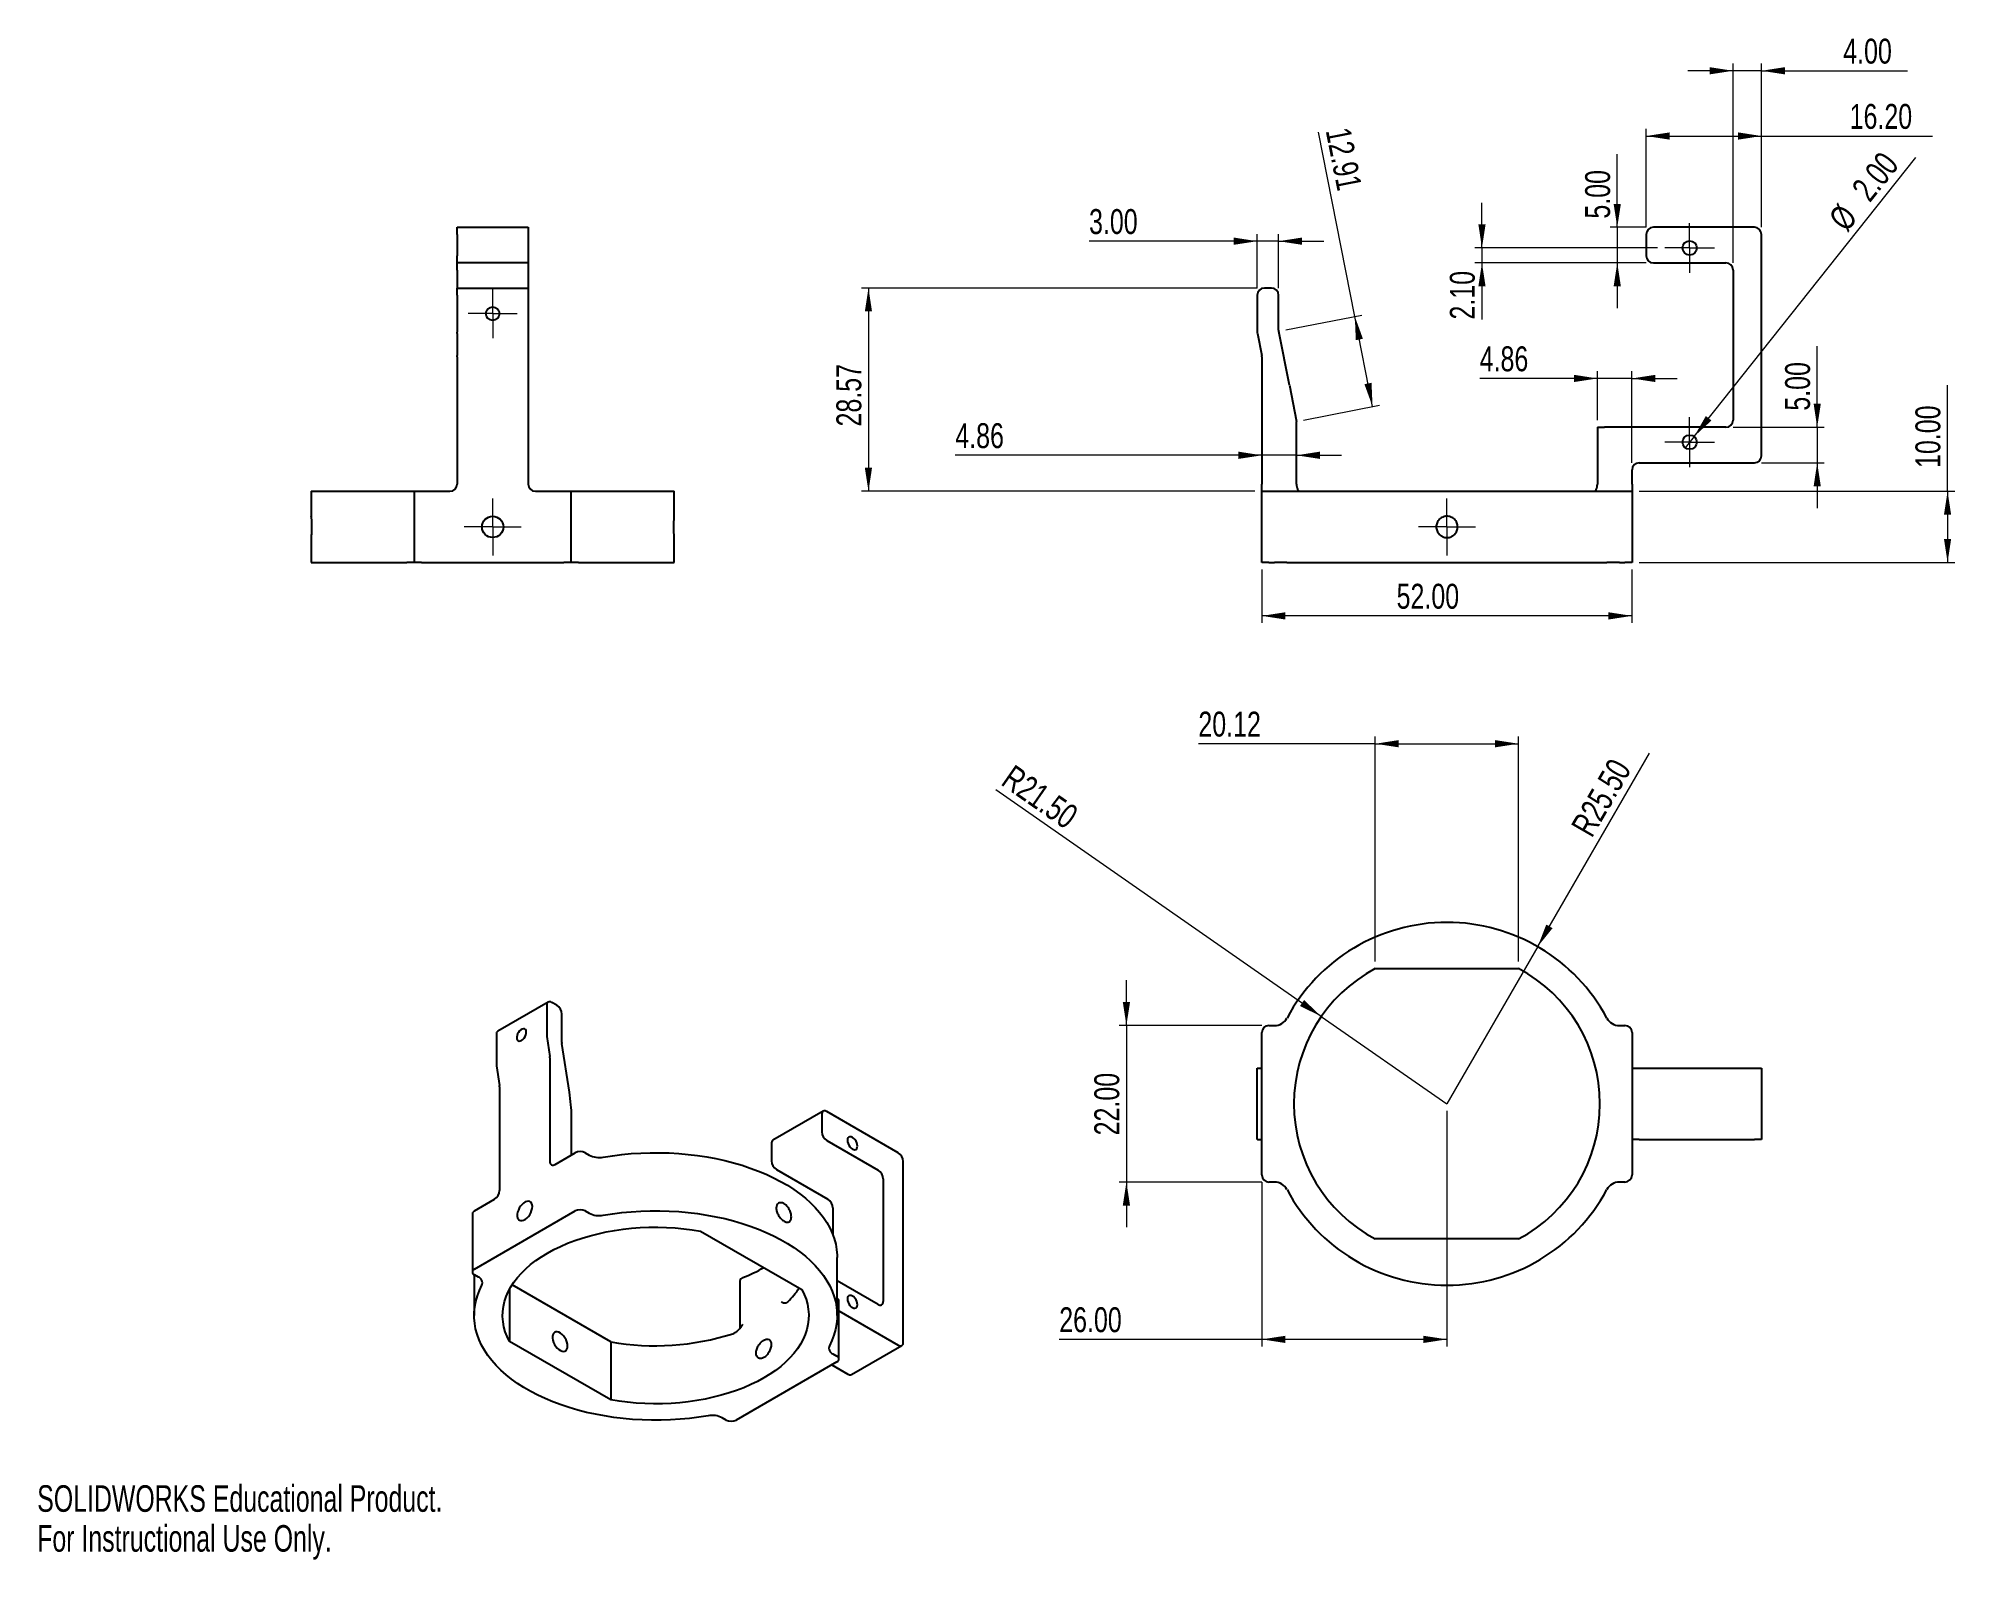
# Model space of a CAD drawing. Header units: millimetres. Extents: x 0 to 269, y 0 to 214.
import ezdxf

# ---------------------------------------------------------------- set-up
doc = ezdxf.new("R2010")
doc.units = ezdxf.units.MM
doc.styles.add('SLDTEXTSTYLE0', font='TXT', dxfattribs={"width": 0.75})
doc.styles.add('SLDTEXTSTYLE1', font='TXT', dxfattribs={"width": 0.7})
doc.dimstyles.new('SLDDIMSTYLE0', dxfattribs={"dimtxt": 3.5, "dimasz": 3.302, "dimexe": 0, "dimexo": 0.0625, "dimgap": 0.875, "dimtad": 1, "dimrnd": 1e-09, "dimzin": 4, "dimdsep": 46, "dimtxsty": 'SLDTEXTSTYLE0', "dimsah": 1, "dimcen": 0.09, "dimadec": 0, "dimazin": 1, "dimtfac": 1, "dimtofl": 0, "dimtmove": 0, "dimatfit": 3, "dimfxl": 1, "dimfrac": 2, "dimtolj": 1, "dimtzin": 12, "dimarcsym": 0})
doc.dimstyles.new('SLDDIMSTYLE1', dxfattribs={"dimtxt": 3.5, "dimasz": 3.302, "dimexe": 0, "dimexo": 0.0625, "dimgap": 0.875, "dimtad": 1, "dimrnd": 1e-09, "dimzin": 12, "dimdsep": 46, "dimtxsty": 'SLDTEXTSTYLE0', "dimsah": 1, "dimcen": 0.09, "dimadec": 0, "dimazin": 3, "dimtfac": 1, "dimtmove": 0, "dimatfit": 0, "dimfxl": 1, "dimfrac": 2, "dimtolj": 1, "dimtzin": 12, "dimarcsym": 0})
doc.dimstyles.new('SLDDIMSTYLE2', dxfattribs={"dimtxt": 3.5, "dimasz": 3.302, "dimexe": 0, "dimexo": 0.0625, "dimgap": 0.875, "dimtad": 1, "dimrnd": 1e-09, "dimzin": 4, "dimdsep": 46, "dimtxsty": 'SLDTEXTSTYLE0', "dimsah": 1, "dimcen": 0.09, "dimadec": 0, "dimazin": 1, "dimtfac": 1, "dimtmove": 0, "dimatfit": 0, "dimfxl": 1, "dimfrac": 2, "dimtolj": 1, "dimtzin": 12, "dimarcsym": 0})
doc.dimstyles.new('SLDDIMSTYLE3', dxfattribs={"dimtxt": 3.5, "dimasz": 3.302, "dimexe": 0, "dimexo": 0.0625, "dimgap": 0.875, "dimtad": 1, "dimrnd": 1e-09, "dimzin": 12, "dimdsep": 46, "dimtxsty": 'SLDTEXTSTYLE0', "dimsah": 1, "dimcen": 0.09, "dimadec": 0, "dimazin": 3, "dimtfac": 1, "dimtofl": 0, "dimtmove": 0, "dimatfit": 3, "dimfxl": 1, "dimfrac": 2, "dimtolj": 1, "dimtzin": 12, "dimarcsym": 0})
doc.dimstyles.new('SLDDIMSTYLE4', dxfattribs={"dimtxt": 3.5, "dimasz": 3.302, "dimexe": 0, "dimexo": 0.0625, "dimgap": 0.875, "dimtad": 1, "dimrnd": 1e-09, "dimzin": 4, "dimdsep": 46, "dimtxsty": 'SLDTEXTSTYLE0', "dimblk1": 'NONE', "dimsah": 1, "dimcen": 0, "dimadec": 0, "dimazin": 1, "dimtfac": 1, "dimtmove": 0, "dimatfit": 3, "dimldrblk": 'NONE', "dimfxl": 1, "dimfrac": 2, "dimtolj": 1, "dimtzin": 12, "dimarcsym": 0})
doc.dimstyles.new('SLDDIMSTYLE5', dxfattribs={"dimtxt": 3.5, "dimasz": 3.302, "dimexe": 0, "dimexo": 0.0625, "dimgap": 0.875, "dimtad": 1, "dimrnd": 1e-09, "dimzin": 4, "dimdsep": 46, "dimtxsty": 'SLDTEXTSTYLE0', "dimsah": 1, "dimcen": 0, "dimadec": 0, "dimazin": 1, "dimtfac": 1, "dimtofl": 0, "dimtmove": 0, "dimatfit": 3, "dimfxl": 1, "dimfrac": 2, "dimtolj": 1, "dimtzin": 12, "dimarcsym": 0})

# ---------------------------------------------------------------- blocks, each defined once
blk = doc.blocks.new('_D')
at = {"color": 7, "linetype": 'Continuous', "lineweight": 0}
for p, q in [((172.06, 139.11), (172.06, 131.6)), ((224.06, 139.11), (224.06, 131.6)), ((224.06, 132.6), (172.06, 132.6))]:
    blk.add_line(p, q, dxfattribs=at)
at = {"color": 7, "linetype": 'Continuous', "lineweight": 18}
for points in [[(172.06, 132.6), (175.36, 132.09), (175.36, 133.11)], [(224.06, 132.6), (220.76, 133.11), (220.76, 132.09)]]:
    blk.add_solid(points, dxfattribs=at)
at = {"color": 7, "linetype": 'Continuous', "lineweight": 18, "insert": (190.99, 137.11), "char_height": 3.5, "attachment_point": 1, "style": 'SLDTEXTSTYLE0'}
blk.add_mtext('52.00', dxfattribs=at)
blk = doc.blocks.new('_D_1')
at = {"color": 7, "linetype": 'Continuous', "lineweight": 0}
for p, q in [((268.4, 150.11), (268.4, 165.03)), ((225.06, 150.11), (269.4, 150.11)), ((268.4, 150.11), (268.4, 140.11)), ((225.06, 140.11), (269.4, 140.11))]:
    blk.add_line(p, q, dxfattribs=at)
at = {"color": 7, "linetype": 'Continuous', "lineweight": 18}
for points in [[(268.4, 150.11), (267.89, 146.81), (268.9, 146.81)], [(268.4, 140.11), (268.9, 143.41), (267.89, 143.41)]]:
    blk.add_solid(points, dxfattribs=at)
at = {"color": 7, "linetype": 'Continuous', "lineweight": 18, "insert": (263.88, 153.39), "char_height": 3.5, "attachment_point": 1, "rotation": 90, "style": 'SLDTEXTSTYLE0'}
blk.add_mtext('10.00', dxfattribs=at)
blk = doc.blocks.new('_D_2')
at = {"color": 7, "linetype": 'Continuous', "lineweight": 0}
for p, q in [((172.06, 155.17), (128.99, 155.17)), ((176.92, 155.17), (172.06, 155.17)), ((176.92, 155.17), (183.27, 155.17))]:
    blk.add_line(p, q, dxfattribs=at)
at = {"color": 7, "linetype": 'Continuous', "lineweight": 18}
for points in [[(172.06, 155.17), (168.76, 155.68), (168.76, 154.66)], [(176.92, 155.17), (180.22, 154.66), (180.22, 155.68)]]:
    blk.add_solid(points, dxfattribs=at)
at = {"color": 7, "linetype": 'Continuous', "lineweight": 18, "insert": (128.99, 159.68), "char_height": 3.5, "attachment_point": 1, "style": 'SLDTEXTSTYLE0'}
blk.add_mtext('4.86', dxfattribs=at)
blk = doc.blocks.new('_D_3')
at = {"color": 7, "linetype": 'Continuous', "lineweight": 0}
for p, q in [((171.41, 178.68), (171.41, 186.26)), ((174.41, 178.68), (174.41, 186.26)), ((171.41, 185.26), (147.78, 185.26)), ((174.41, 185.26), (171.41, 185.26)), ((174.41, 185.26), (180.76, 185.26))]:
    blk.add_line(p, q, dxfattribs=at)
at = {"color": 7, "linetype": 'Continuous', "lineweight": 18}
for points in [[(171.41, 185.26), (168.11, 185.77), (168.11, 184.75)], [(174.41, 185.26), (177.71, 184.75), (177.71, 185.77)]]:
    blk.add_solid(points, dxfattribs=at)
at = {"color": 7, "linetype": 'Continuous', "lineweight": 18, "insert": (147.78, 189.77), "char_height": 3.5, "attachment_point": 1, "style": 'SLDTEXTSTYLE0'}
blk.add_mtext('3.00', dxfattribs=at)
blk = doc.blocks.new('_D_4')
at = {"color": 7, "linetype": 'Continuous', "lineweight": 0}
for p, q in [((185.12, 174.69), (180.03, 200.6)), ((175.41, 172.78), (186.1, 174.88)), ((187.61, 162.02), (185.12, 174.69)), ((177.9, 160.11), (188.59, 162.21))]:
    blk.add_line(p, q, dxfattribs=at)
at = {"color": 7, "linetype": 'Continuous', "lineweight": 18}
for points in [[(185.12, 174.69), (185.26, 171.35), (186.26, 171.54)], [(187.61, 162.02), (187.47, 165.36), (186.47, 165.16)]]:
    blk.add_solid(points, dxfattribs=at)
at = {"color": 7, "linetype": 'Continuous', "lineweight": 18, "insert": (184.45, 201.47), "char_height": 3.5, "attachment_point": 1, "rotation": 281.1193, "style": 'SLDTEXTSTYLE0'}
blk.add_mtext('12.91', dxfattribs=at)
blk = doc.blocks.new('_D_5')
at = {"color": 7, "linetype": 'Continuous', "lineweight": 0}
for p, q in [((171.41, 178.68), (115.79, 178.68)), ((116.79, 178.68), (116.79, 150.11)), ((171.06, 150.11), (115.79, 150.11))]:
    blk.add_line(p, q, dxfattribs=at)
at = {"color": 7, "linetype": 'Continuous', "lineweight": 18}
for points in [[(116.79, 178.68), (116.28, 175.38), (117.29, 175.38)], [(116.79, 150.11), (117.29, 153.41), (116.28, 153.41)]]:
    blk.add_solid(points, dxfattribs=at)
at = {"color": 7, "linetype": 'Continuous', "lineweight": 18, "insert": (112.28, 159.22), "char_height": 3.5, "attachment_point": 1, "rotation": 90, "style": 'SLDTEXTSTYLE0'}
blk.add_mtext('28.57', dxfattribs=at)
blk = doc.blocks.new('_D_6')
at = {"color": 7, "linetype": 'Continuous', "lineweight": 0}
for p, q in [((219.2, 160.11), (219.2, 166.97)), ((224.06, 154.11), (224.06, 166.97)), ((219.2, 165.97), (202.66, 165.97)), ((224.06, 165.97), (219.2, 165.97)), ((224.06, 165.97), (230.41, 165.97))]:
    blk.add_line(p, q, dxfattribs=at)
at = {"color": 7, "linetype": 'Continuous', "lineweight": 18}
for points in [[(219.2, 165.97), (215.9, 166.48), (215.9, 165.46)], [(224.06, 165.97), (227.36, 165.46), (227.36, 166.48)]]:
    blk.add_solid(points, dxfattribs=at)
at = {"color": 7, "linetype": 'Continuous', "lineweight": 18, "insert": (202.66, 170.48), "char_height": 3.5, "attachment_point": 1, "style": 'SLDTEXTSTYLE0'}
blk.add_mtext('4.86', dxfattribs=at)
blk = doc.blocks.new('_D_7')
at = {"color": 7, "linetype": 'Continuous', "lineweight": 0}
for p, q in [((250.08, 159.11), (250.08, 170.49)), ((238.26, 159.11), (251.08, 159.11)), ((250.08, 159.11), (250.08, 154.11)), ((242.26, 154.11), (251.08, 154.11)), ((250.08, 154.11), (250.08, 147.76))]:
    blk.add_line(p, q, dxfattribs=at)
at = {"color": 7, "linetype": 'Continuous', "lineweight": 18}
for points in [[(250.08, 159.11), (250.59, 162.41), (249.58, 162.41)], [(250.08, 154.11), (249.58, 150.81), (250.59, 150.81)]]:
    blk.add_solid(points, dxfattribs=at)
at = {"color": 7, "linetype": 'Continuous', "lineweight": 18, "insert": (245.57, 161.44), "char_height": 3.5, "attachment_point": 1, "rotation": 90, "style": 'SLDTEXTSTYLE0'}
blk.add_mtext('5.00', dxfattribs=at)
blk = doc.blocks.new('_D_8')
at = {"color": 7, "linetype": 'Continuous', "lineweight": 0}
for p, q in [((238.26, 182.21), (238.26, 210.21)), ((242.26, 187.21), (242.26, 210.21)), ((238.26, 209.21), (231.91, 209.21)), ((242.26, 209.21), (238.26, 209.21)), ((242.26, 209.21), (262.79, 209.21))]:
    blk.add_line(p, q, dxfattribs=at)
at = {"color": 7, "linetype": 'Continuous', "lineweight": 18}
for points in [[(238.26, 209.21), (234.96, 209.72), (234.96, 208.7)], [(242.26, 209.21), (245.56, 208.7), (245.56, 209.72)]]:
    blk.add_solid(points, dxfattribs=at)
at = {"color": 7, "linetype": 'Continuous', "lineweight": 18, "insert": (253.74, 213.72), "char_height": 3.5, "attachment_point": 1, "style": 'SLDTEXTSTYLE0'}
blk.add_mtext('4.00', dxfattribs=at)
blk = doc.blocks.new('_D_9')
at = {"color": 7, "linetype": 'Continuous', "lineweight": 0}
for p, q in [((221.99, 187.21), (221.99, 197.48)), ((226.06, 187.21), (220.99, 187.21)), ((221.99, 187.21), (221.99, 182.21)), ((226.06, 182.21), (220.99, 182.21)), ((221.99, 182.21), (221.99, 175.86))]:
    blk.add_line(p, q, dxfattribs=at)
at = {"color": 7, "linetype": 'Continuous', "lineweight": 18}
for points in [[(221.99, 187.21), (222.5, 190.51), (221.48, 190.51)], [(221.99, 182.21), (221.48, 178.91), (222.5, 178.91)]]:
    blk.add_solid(points, dxfattribs=at)
at = {"color": 7, "linetype": 'Continuous', "lineweight": 18, "insert": (217.48, 188.43), "char_height": 3.5, "attachment_point": 1, "rotation": 90, "style": 'SLDTEXTSTYLE0'}
blk.add_mtext('5.00', dxfattribs=at)
blk = doc.blocks.new('_D_10')
at = {"color": 7, "linetype": 'Continuous', "lineweight": 0}
for p, q in [((226.06, 187.21), (226.06, 201.04)), ((226.06, 200.04), (242.26, 200.04)), ((242.26, 187.21), (242.26, 201.04)), ((242.26, 200.04), (266.28, 200.04))]:
    blk.add_line(p, q, dxfattribs=at)
at = {"color": 7, "linetype": 'Continuous', "lineweight": 18}
for points in [[(226.06, 200.04), (229.36, 199.53), (229.36, 200.55)], [(242.26, 200.04), (238.96, 200.55), (238.96, 199.53)]]:
    blk.add_solid(points, dxfattribs=at)
at = {"color": 7, "linetype": 'Continuous', "lineweight": 18, "insert": (254.64, 204.55), "char_height": 3.5, "attachment_point": 1, "style": 'SLDTEXTSTYLE0'}
blk.add_mtext('16.20', dxfattribs=at)
blk = doc.blocks.new('_D_11')
at = {"color": 7, "linetype": 'Continuous', "lineweight": 0}
for q in [(263.93, 197.02), (231.54, 156.23)]:
    blk.add_line((232.78, 157.79), q, dxfattribs=at)
at = {"color": 7, "linetype": 'Continuous', "lineweight": 18}
blk.add_solid([(232.78, 157.79), (235.23, 160.06), (234.44, 160.69)], dxfattribs=at)
at = {"color": 7, "linetype": 'Continuous', "lineweight": 18, "char_height": 3.5, "attachment_point": 1, "rotation": 51.5516, "style": 'SLDTEXTSTYLE0'}
for s, insert in [('2.00', (254.73, 192.76)), ('%%c', (251.49, 188.6))]:
    blk.add_mtext(s, dxfattribs=dict(at, insert=insert))
blk = doc.blocks.new('_None')
blk = doc.blocks.new('_D_12')
at = {"color": 7, "linetype": 'Continuous', "lineweight": 0}
for p, q in [((202.98, 184.31), (202.98, 190.66)), ((227.66, 184.31), (201.98, 184.31)), ((202.98, 184.31), (202.98, 182.21)), ((226.06, 182.21), (201.98, 182.21)), ((202.98, 182.21), (202.98, 174.25))]:
    blk.add_line(p, q, dxfattribs=at)
at = {"color": 7, "linetype": 'Continuous', "lineweight": 18}
for points in [[(202.98, 184.31), (203.49, 187.61), (202.48, 187.61)], [(202.98, 182.21), (202.48, 178.91), (203.49, 178.91)]]:
    blk.add_solid(points, dxfattribs=at)
at = {"color": 7, "linetype": 'Continuous', "lineweight": 18, "insert": (198.47, 174.25), "char_height": 3.5, "attachment_point": 1, "rotation": 90, "style": 'SLDTEXTSTYLE0'}
blk.add_mtext('2.10', dxfattribs=at)
blk = doc.blocks.new('SW_CENTERMARKSYMBOL_0')
at = {"color": 0, "linetype": 'Continuous', "lineweight": 18}
for p, q in [((0, 2.5), (0, 3.5)), ((-2.5, 0), (-3.5, 0)), ((0, 0), (-2.5, 0)), ((0, 0), (0, 2.5)), ((0, 0), (0, -2.5)), ((0, 0), (2.5, 0)), ((2.5, 0), (3.5, 0)), ((0, -2.5), (0, -3.5))]:
    blk.add_line(p, q, dxfattribs=at)
blk = doc.blocks.new('SW_CENTERMARKSYMBOL_1')
at = {"color": 0, "linetype": 'Continuous', "lineweight": 18}
for p, q in [((0, 2.5), (0, 3.5)), ((-2.5, 0), (-3.5, 0)), ((0, 0), (-2.5, 0)), ((0, 0), (0, 2.5)), ((0, 0), (0, -2.5)), ((0, 0), (2.5, 0)), ((2.5, 0), (3.5, 0)), ((0, -2.5), (0, -3.5))]:
    blk.add_line(p, q, dxfattribs=at)
blk = doc.blocks.new('SW_CENTERMARKSYMBOL_2')
at = {"color": 0, "linetype": 'Continuous', "lineweight": 18}
for p, q in [((0, 2.5), (0, 4)), ((-2.5, 0), (-4, 0)), ((0, 0), (-2.5, 0)), ((0, 0), (0, 2.5)), ((0, 0), (0, -2.5)), ((0, 0), (2.5, 0)), ((2.5, 0), (4, 0)), ((0, -2.5), (0, -4))]:
    blk.add_line(p, q, dxfattribs=at)
blk = doc.blocks.new('SW_CENTERMARKSYMBOL_3')
at = {"color": 0, "linetype": 'Continuous', "lineweight": 18}
for p, q in [((0, 2.5), (0, 4)), ((-2.5, 0), (-4, 0)), ((0, 0), (-2.5, 0)), ((0, 0), (0, 2.5)), ((0, 0), (0, -2.5)), ((0, 0), (2.5, 0)), ((2.5, 0), (4, 0)), ((0, -2.5), (0, -4))]:
    blk.add_line(p, q, dxfattribs=at)
blk = doc.blocks.new('SW_CENTERMARKSYMBOL_4')
at = {"color": 0, "linetype": 'Continuous', "lineweight": 18}
for p, q in [((0, 2.5), (0, 3.45)), ((-2.5, 0), (-3.45, 0)), ((0, 0), (-2.5, 0)), ((0, 0), (0, 2.5)), ((0, 0), (0, -2.5)), ((0, 0), (2.5, 0)), ((2.5, 0), (3.45, 0)), ((0, -2.5), (0, -3.45))]:
    blk.add_line(p, q, dxfattribs=at)
blk = doc.blocks.new('_D_13')
at = {"color": 7, "linetype": 'Continuous', "lineweight": 0}
for q in [(226.52, 113.31), (198.06, 64.03)]:
    blk.add_line((210.81, 86.11), q, dxfattribs=at)
at = {"color": 7, "linetype": 'Continuous', "lineweight": 18}
blk.add_solid([(210.81, 86.11), (212.9, 88.71), (212.02, 89.22)], dxfattribs=at)
at = {"color": 7, "linetype": 'Continuous', "lineweight": 18, "insert": (215.38, 103.03), "char_height": 3.5, "attachment_point": 1, "rotation": 60, "style": 'SLDTEXTSTYLE0'}
blk.add_mtext('R25.50', dxfattribs=at)
blk = doc.blocks.new('_D_14')
at = {"color": 7, "linetype": 'Continuous', "lineweight": 0}
for q in [(134.67, 108.13), (198.06, 64.03)]:
    blk.add_line((180.41, 76.3), q, dxfattribs=at)
at = {"color": 7, "linetype": 'Continuous', "lineweight": 18}
blk.add_solid([(180.41, 76.3), (177.99, 78.61), (177.41, 77.77)], dxfattribs=at)
at = {"color": 7, "linetype": 'Continuous', "lineweight": 18, "insert": (137.24, 111.83), "char_height": 3.5, "attachment_point": 1, "rotation": 325.1746, "style": 'SLDTEXTSTYLE0'}
blk.add_mtext('R21.50', dxfattribs=at)
blk = doc.blocks.new('_D_15')
at = {"color": 7, "linetype": 'Continuous', "lineweight": 0}
for p, q in [((188, 114.63), (163.14, 114.63)), ((188, 84.03), (188, 115.63)), ((188, 114.63), (208.12, 114.63)), ((208.12, 84.03), (208.12, 115.63))]:
    blk.add_line(p, q, dxfattribs=at)
at = {"color": 7, "linetype": 'Continuous', "lineweight": 18}
for points in [[(188, 114.63), (191.3, 114.12), (191.3, 115.14)], [(208.12, 114.63), (204.82, 115.14), (204.82, 114.12)]]:
    blk.add_solid(points, dxfattribs=at)
at = {"color": 7, "linetype": 'Continuous', "lineweight": 18, "insert": (163.14, 119.14), "char_height": 3.5, "attachment_point": 1, "style": 'SLDTEXTSTYLE0'}
blk.add_mtext('20.12', dxfattribs=at)
blk = doc.blocks.new('_D_16')
at = {"color": 7, "linetype": 'Continuous', "lineweight": 0}
for p, q in [((153.03, 75.03), (153.03, 81.38)), ((172.06, 75.03), (152.03, 75.03)), ((153.03, 75.03), (153.03, 53.03)), ((172.06, 53.03), (152.03, 53.03)), ((153.03, 53.03), (153.03, 46.68))]:
    blk.add_line(p, q, dxfattribs=at)
at = {"color": 7, "linetype": 'Continuous', "lineweight": 18}
for points in [[(153.03, 75.03), (153.54, 78.33), (152.52, 78.33)], [(153.03, 53.03), (152.52, 49.72), (153.54, 49.72)]]:
    blk.add_solid(points, dxfattribs=at)
at = {"color": 7, "linetype": 'Continuous', "lineweight": 18, "insert": (148.52, 59.59), "char_height": 3.5, "attachment_point": 1, "rotation": 90, "style": 'SLDTEXTSTYLE0'}
blk.add_mtext('22.00', dxfattribs=at)
blk = doc.blocks.new('_D_17')
at = {"color": 7, "linetype": 'Continuous', "lineweight": 0}
for p, q in [((198.06, 63.03), (198.06, 29.92)), ((172.06, 53.03), (172.06, 29.92)), ((172.06, 30.92), (143.59, 30.92)), ((198.06, 30.92), (172.06, 30.92))]:
    blk.add_line(p, q, dxfattribs=at)
at = {"color": 7, "linetype": 'Continuous', "lineweight": 18}
for points in [[(172.06, 30.92), (175.36, 30.41), (175.36, 31.42)], [(198.06, 30.92), (194.76, 31.42), (194.76, 30.41)]]:
    blk.add_solid(points, dxfattribs=at)
at = {"color": 7, "linetype": 'Continuous', "lineweight": 18, "insert": (143.59, 35.43), "char_height": 3.5, "attachment_point": 1, "style": 'SLDTEXTSTYLE0'}
blk.add_mtext('26.00', dxfattribs=at)

msp = doc.modelspace()

# ---------------------------------------------------------------- linework, layer by layer
at = {"color": 7, "linetype": 'Continuous', "lineweight": 25}
for p, q in [((58.993, 187.209), (68.993, 187.209)), ((58.993, 186.209), (58.993, 187.209)), ((58.993, 186.209), (58.993, 183.209)), ((68.993, 187.209), (68.993, 186.209)), ((68.993, 186.209), (68.993, 183.209)), ((226.062, 186.209), (226.062, 183.209)), ((241.262, 187.209), (227.062, 187.209)), ((242.262, 155.109), (242.262, 186.209)), ((58.993, 182.209), (58.993, 183.209)), ((68.993, 183.209), (68.993, 182.209)), ((68.993, 182.209), (58.993, 182.209)), ((58.993, 181.209), (58.993, 182.209)), ((58.993, 181.209), (58.993, 178.68)), ((68.993, 182.209), (68.993, 181.209)), ((68.993, 181.209), (68.993, 178.68)), ((227.062, 182.209), (237.262, 182.209)), ((238.262, 181.209), (238.262, 160.109)), ((58.993, 177.68), (58.993, 178.68)), ((58.993, 178.68), (68.993, 178.68)), ((68.993, 178.68), (68.993, 177.68)), ((173.412, 178.68), (172.412, 178.68)), ((58.993, 177.68), (58.993, 172.486)), ((68.993, 177.68), (68.993, 172.486)), ((171.412, 177.68), (171.412, 172.486)), ((174.412, 172.778), (174.412, 177.68)), ((58.993, 172.293), (58.993, 172.486)), ((68.993, 172.486), (68.993, 172.293)), ((175.92, 165.005), (174.431, 172.585)), ((58.993, 172.293), (58.993, 169.177)), ((68.993, 172.293), (68.993, 169.177)), ((171.431, 172.293), (172.043, 169.177)), ((58.993, 168.984), (58.993, 169.177)), ((58.993, 168.984), (58.993, 151.109)), ((68.993, 169.177), (68.993, 168.984)), ((68.993, 168.984), (68.993, 151.109)), ((172.062, 168.984), (172.062, 151.109)), ((175.92, 165.005), (176.92, 159.918)), ((176.92, 151.109), (176.92, 159.918)), ((219.203, 159.109), (219.203, 151.109)), ((219.203, 159.109), (220.203, 159.109)), ((237.262, 159.109), (220.203, 159.109)), ((225.062, 154.109), (241.262, 154.109)), ((172.062, 150.109), (172.062, 151.109)), ((224.062, 151.109), (224.062, 153.109)), ((224.062, 151.109), (224.062, 150.109)), ((38.493, 150.109), (38.493, 146.59)), ((38.493, 150.109), (51.938, 150.109)), ((51.938, 150.109), (52.993, 150.109)), ((52.993, 140.109), (52.993, 150.109)), ((52.993, 150.109), (53.993, 150.109)), ((53.993, 150.109), (57.993, 150.109)), ((69.993, 150.109), (73.993, 150.109)), ((73.993, 150.109), (74.993, 150.109)), ((74.993, 150.109), (74.993, 140.109)), ((74.993, 150.109), (76.047, 150.109)), ((76.047, 150.109), (89.493, 150.109)), ((89.493, 146.607), (89.493, 150.109)), ((172.062, 140.109), (172.062, 150.109)), ((172.062, 150.109), (173.062, 150.109)), ((173.062, 150.109), (173.828, 150.109)), ((173.828, 150.109), (175.591, 150.109)), ((175.591, 150.109), (220.533, 150.109)), ((220.533, 150.109), (222.295, 150.109)), ((222.295, 150.109), (223.062, 150.109)), ((223.062, 150.109), (224.062, 150.109)), ((224.062, 150.109), (224.062, 140.109)), ((38.493, 143.611), (38.493, 140.109)), ((89.493, 140.109), (89.493, 143.628)), ((38.493, 140.109), (51.938, 140.109)), ((52.993, 140.109), (51.938, 140.109)), ((53.993, 140.109), (52.993, 140.109)), ((53.993, 140.109), (73.993, 140.109)), ((74.993, 140.109), (73.993, 140.109)), ((76.047, 140.109), (74.993, 140.109)), ((76.047, 140.109), (89.493, 140.109)), ((173.062, 140.109), (172.062, 140.109)), ((173.062, 140.109), (173.828, 140.109)), ((175.591, 140.109), (173.828, 140.109)), ((175.591, 140.109), (220.533, 140.109)), ((222.295, 140.109), (220.533, 140.109)), ((222.295, 140.109), (223.062, 140.109)), ((224.062, 140.109), (223.062, 140.109)), ((187.999, 83.025), (208.124, 83.025)), ((71.791, 78.328), (64.719, 74.246)), ((72.998, 77.87), (72.29, 78.278)), ((71.583, 77.87), (71.583, 73.628)), ((73.705, 72.642), (73.705, 76.645)), ((64.512, 73.788), (64.512, 69.546)), ((71.597, 73.463), (72.03, 70.669)), ((172.062, 54.025), (172.062, 74.025)), ((173.062, 75.025), (173.828, 75.025)), ((222.295, 75.025), (223.062, 75.025)), ((224.062, 74.025), (224.062, 54.025)), ((72.043, 70.504), (72.043, 55.908)), ((74.771, 65.68), (73.718, 72.477)), ((64.526, 69.381), (64.959, 66.587)), ((171.412, 59.025), (171.412, 69.025)), ((171.412, 69.025), (171.431, 69.025)), ((171.431, 69.025), (172.043, 69.025)), ((172.043, 69.025), (172.062, 69.025)), ((224.062, 69.025), (225.062, 69.025)), ((225.062, 69.025), (241.262, 69.025)), ((241.262, 69.025), (242.262, 69.025)), ((242.262, 69.025), (242.262, 59.025)), ((64.972, 66.422), (64.972, 51.826)), ((75.064, 56.836), (75.064, 62.334)), ((110.434, 62.984), (103.363, 58.902)), ((110.227, 62.526), (110.227, 60.076)), ((120.975, 57.138), (110.934, 62.934)), ((72.75, 55.5), (75.579, 57.133)), ((76.993, 57.133), (77.535, 56.82)), ((103.156, 58.444), (103.156, 55.994)), ((110.934, 58.852), (118.146, 54.688)), ((171.431, 59.025), (171.412, 59.025)), ((171.431, 59.025), (172.043, 59.025)), ((172.062, 59.025), (172.043, 59.025)), ((225.062, 59.025), (224.062, 59.025)), ((225.062, 59.025), (241.262, 59.025)), ((242.262, 59.025), (241.262, 59.025)), ((103.863, 54.769), (111.075, 50.606)), ((121.682, 30.519), (121.682, 55.913)), ((118.853, 53.463), (118.853, 36.234)), ((173.828, 53.025), (173.062, 53.025)), ((223.062, 53.025), (222.295, 53.025)), ((61.144, 48.561), (61.144, 40.395)), ((61.436, 48.969), (64.265, 50.602)), ((61.436, 40.803), (75.579, 48.967)), ((76.993, 48.967), (77.535, 48.654)), ((111.782, 49.381), (111.782, 45.638)), ((93.212, 46.135), (107.442, 37.92)), ((208.124, 45.025), (187.999, 45.025)), ((112.392, 34.272), (112.392, 42.437)), ((61.392, 40.014), (61.392, 34.272)), ((61.979, 39.674), (61.436, 39.987)), ((66.342, 37.92), (66.342, 30.624)), ((80.572, 30.574), (66.722, 38.57)), ((98.72, 39.115), (98.72, 32.583)), ((118.146, 35.826), (112.392, 39.148)), ((112.641, 28.149), (112.641, 36.314)), ((112.641, 34.921), (120.975, 30.11)), ((80.572, 22.409), (66.342, 30.624)), ((80.572, 30.574), (80.572, 22.409)), ((114.404, 25.979), (121.475, 30.061)), ((112.348, 27.741), (98.206, 19.577)), ((111.643, 27.333), (113.904, 26.028)), ((111.806, 28.87), (112.348, 28.557)), ((96.792, 19.577), (96.25, 19.89))]:
    msp.add_line(p, q, dxfattribs=at)
at = {"color": 7, "linetype": 'Continuous', "lineweight": 25, "flags": 128}
for points in [[(68.048, 72.932), (68.229, 73.066), (68.397, 73.247), (68.539, 73.462), (68.644, 73.696), (68.706, 73.93), (68.718, 74.148), (68.681, 74.333), (68.597, 74.472), (68.472, 74.555), (68.315, 74.574), (68.139, 74.529), (67.956, 74.424), (67.78, 74.265), (67.624, 74.065), (67.499, 73.839), (67.415, 73.602), (67.378, 73.374), (67.39, 73.171), (67.451, 73.007), (67.557, 72.895), (67.699, 72.844), (67.867, 72.857), (68.048, 72.932)], [(115.247, 58.076), (115.223, 58.301), (115.152, 58.539), (115.04, 58.773), (114.894, 58.987), (114.723, 59.167), (114.54, 59.301), (114.357, 59.379), (114.187, 59.396), (114.04, 59.35), (113.928, 59.246), (113.857, 59.09), (113.833, 58.893), (113.857, 58.667), (113.928, 58.43), (114.04, 58.196), (114.187, 57.981), (114.357, 57.801), (114.54, 57.668), (114.723, 57.59), (114.894, 57.573), (115.04, 57.618), (115.152, 57.723), (115.223, 57.879), (115.247, 58.076)], [(79.527, 56.531), (80.821, 56.735), (82.131, 56.899), (83.455, 57.024), (84.789, 57.108), (86.128, 57.152), (87.469, 57.155), (88.809, 57.117), (90.143, 57.038), (91.468, 56.919), (92.781, 56.76), (94.078, 56.562), (95.354, 56.324), (96.607, 56.048), (97.834, 55.734), (99.03, 55.384), (100.192, 54.998), (101.318, 54.576), (102.403, 54.122), (103.446, 53.635), (104.443, 53.117), (105.391, 52.569), (106.289, 51.994), (107.132, 51.392), (107.92, 50.765), (108.649, 50.115), (109.319, 49.444), (109.926, 48.754), (110.469, 48.046), (110.947, 47.322), (111.359, 46.585), (111.703, 45.837), (111.978, 45.079), (112.184, 44.314), (112.32, 43.544), (112.386, 42.77), (112.392, 42.437)], [(69.568, 49.58), (69.543, 49.829), (69.47, 50.038), (69.352, 50.197), (69.194, 50.298), (69.004, 50.337), (68.791, 50.312), (68.565, 50.224), (68.336, 50.078), (68.115, 49.879), (67.912, 49.638), (67.737, 49.366), (67.599, 49.075), (67.502, 48.779), (67.453, 48.492), (67.453, 48.227), (67.502, 47.997), (67.599, 47.812), (67.737, 47.681), (67.912, 47.611), (68.115, 47.604), (68.336, 47.66), (68.565, 47.778), (68.791, 47.952), (69.004, 48.173), (69.194, 48.431), (69.352, 48.714), (69.47, 49.009), (69.543, 49.303), (69.568, 49.58)], [(79.527, 48.365), (80.821, 48.57), (82.131, 48.734), (83.455, 48.859), (84.789, 48.943), (86.128, 48.986), (87.469, 48.989), (88.809, 48.951), (90.143, 48.873), (91.468, 48.754), (92.781, 48.595), (94.078, 48.396), (95.354, 48.159), (96.607, 47.883), (97.834, 47.569), (99.03, 47.218), (100.192, 46.832), (101.318, 46.411), (102.403, 45.956), (103.446, 45.469), (104.443, 44.951), (105.391, 44.404), (106.289, 43.828), (107.132, 43.226), (107.92, 42.6), (108.649, 41.95), (109.319, 41.279), (109.926, 40.588), (110.469, 39.88), (110.947, 39.157), (111.359, 38.42), (111.703, 37.672), (111.978, 36.914), (112.184, 36.149), (112.32, 35.378), (112.386, 34.605), (112.381, 33.831), (112.305, 33.058), (112.16, 32.288), (111.944, 31.524), (111.659, 30.767), (111.305, 30.02)], [(66.342, 30.624), (66.015, 31.306), (65.756, 31.998), (65.566, 32.697), (65.445, 33.401), (65.394, 34.109), (65.413, 34.817), (65.502, 35.523), (65.66, 36.224), (65.887, 36.92), (66.183, 37.607), (66.546, 38.283), (66.975, 38.946), (67.469, 39.594), (68.026, 40.225), (68.645, 40.836), (69.323, 41.426), (70.058, 41.992), (70.847, 42.534), (71.689, 43.048), (72.581, 43.534), (73.519, 43.99), (74.5, 44.415), (75.522, 44.806), (76.581, 45.163), (77.673, 45.485), (78.795, 45.77), (79.944, 46.018), (81.115, 46.227), (82.305, 46.398), (83.51, 46.529), (84.726, 46.621), (85.949, 46.672), (87.175, 46.683), (88.4, 46.653), (89.62, 46.583), (90.832, 46.474), (92.03, 46.324), (93.212, 46.135)], [(94.258, 20.179), (92.964, 19.975), (91.653, 19.81), (90.329, 19.686), (88.996, 19.601), (87.657, 19.558), (86.316, 19.555), (84.976, 19.593), (83.641, 19.671), (82.316, 19.79), (81.003, 19.949), (79.707, 20.148), (78.43, 20.385), (77.177, 20.661), (75.951, 20.975), (74.755, 21.326), (73.593, 21.712), (72.467, 22.133), (71.381, 22.588), (70.338, 23.075), (69.341, 23.593), (68.393, 24.14), (67.496, 24.716), (66.652, 25.318), (65.865, 25.944), (65.135, 26.594), (64.466, 27.265), (63.859, 27.956), (63.315, 28.664), (62.837, 29.387), (62.426, 30.124), (62.082, 30.872), (61.806, 31.63), (61.6, 32.395), (61.464, 33.166), (61.399, 33.939), (61.404, 34.713), (61.479, 35.486), (61.625, 36.256), (61.841, 37.02), (62.126, 37.777), (62.479, 38.524)], [(107.442, 37.92), (107.769, 37.238), (108.028, 36.546), (108.218, 35.847), (108.339, 35.143), (108.39, 34.435), (108.372, 33.728), (108.283, 33.022), (108.125, 32.32), (107.897, 31.624), (107.602, 30.937), (107.239, 30.261), (106.809, 29.598), (106.315, 28.95), (105.758, 28.319), (105.14, 27.708), (104.462, 27.118), (103.727, 26.552), (102.937, 26.01), (102.095, 25.496), (101.204, 25.01), (100.266, 24.554), (99.284, 24.129), (98.262, 23.738), (97.204, 23.381), (96.111, 23.059), (94.989, 22.774), (93.84, 22.526), (92.669, 22.317), (91.479, 22.146), (90.274, 22.015), (89.058, 21.924), (87.835, 21.872), (86.609, 21.861), (85.384, 21.891), (84.164, 21.961), (82.953, 22.07), (81.754, 22.22), (80.572, 22.409)], [(113.833, 36.601), (113.857, 36.376), (113.928, 36.138), (114.04, 35.904), (114.187, 35.69), (114.357, 35.51), (114.54, 35.376), (114.723, 35.298), (114.894, 35.282), (115.04, 35.327), (115.152, 35.431), (115.223, 35.587), (115.247, 35.785), (115.223, 36.01), (115.152, 36.248), (115.04, 36.482), (114.894, 36.696), (114.723, 36.876), (114.54, 37.009), (114.357, 37.087), (114.187, 37.104), (114.04, 37.059), (113.928, 36.955), (113.857, 36.798), (113.833, 36.601)], [(74.518, 29.987), (74.493, 30.264), (74.42, 30.557), (74.302, 30.853), (74.144, 31.136), (73.954, 31.394), (73.741, 31.615), (73.515, 31.789), (73.286, 31.907), (73.065, 31.963), (72.862, 31.956), (72.687, 31.886), (72.548, 31.755), (72.452, 31.57), (72.403, 31.34), (72.403, 31.075), (72.452, 30.788), (72.548, 30.492), (72.687, 30.201), (72.862, 29.929), (73.065, 29.688), (73.286, 29.489), (73.515, 29.343), (73.741, 29.255), (73.954, 29.23), (74.144, 29.269), (74.302, 29.37), (74.42, 29.529), (74.493, 29.738), (74.518, 29.987)]]:
    msp.add_lwpolyline(points, dxfattribs=at)
at = {"color": 7, "linetype": 'Continuous', "lineweight": 25}
for centre, radius in [((232.162, 184.309), 1), ((63.993, 175.083), 0.95), ((232.162, 157.009), 1), ((63.993, 145.109), 1.5)]:
    msp.add_circle(centre, radius, dxfattribs=at)
for centre, radius, start, end in [((227.062, 186.209), 1, 90, 180), ((241.262, 186.209), 1, 0, 90), ((227.062, 183.209), 1, 180, 270), ((237.262, 181.209), 1, 0, 90), ((172.412, 177.68), 1, 90, 180), ((173.412, 177.68), 1, 0, 90), ((172.412, 172.486), 1, 180, 191.11935), ((175.412, 172.778), 1, 180, 191.11935), ((171.062, 168.984), 1, 0, 11.11935), ((237.262, 160.109), 1, 270, 0), ((225.062, 153.109), 1, 90, 180), ((241.262, 155.109), 1, 270, 0), ((57.993, 151.109), 1, 270, 0), ((69.993, 151.109), 1, 180, 270), ((177.92, 151.109), 1, 180, 189.84369), ((218.203, 151.109), 1, 350.21528, 0), ((198.062, 64.025), 25.5, 28.21148, 151.78852), ((198.062, 64.025), 21.5, 117.90547, 242.09453), ((198.062, 64.025), 21.5, 297.90547, 62.09453), ((72.014, 77.94), 0.437, 50.79671, 189.21404), ((72.169, 76.575), 1.537, 2.60548, 57.39452), ((173.828, 77.025), 2, 270, 331.78852), ((222.295, 77.025), 2, 208.21148, 270), ((64.988, 73.848), 0.48, 124.05635, 187.25583), ((72.664, 73.632), 1.081, 180.20085, 188.9906), ((173.062, 74.025), 1, 90, 180), ((223.062, 74.025), 1, 0, 90), ((70.962, 70.5), 1.081, 0.20085, 8.9906), ((74.786, 72.646), 1.081, 180.20085, 188.9906), ((65.593, 69.55), 1.081, 180.20085, 188.9906), ((63.891, 66.418), 1.081, 0.20085, 8.9906), ((110.658, 62.596), 0.437, 50.79671, 189.21404), ((111.762, 60.146), 1.537, 182.60548, 237.39452), ((76.286, 55.768), 1.537, 62.60967, 117.39033), ((78.949, 59.561), 3.084, 242.70276, 280.78905), ((103.631, 58.504), 0.48, 124.05635, 187.25583), ((120.147, 55.843), 1.537, 2.60548, 57.39452), ((72.474, 55.838), 0.437, 170.78596, 309.20329), ((104.691, 56.064), 1.537, 182.60548, 237.39452), ((117.318, 53.393), 1.537, 2.60548, 57.39452), ((173.062, 54.025), 1, 180, 270), ((223.062, 54.025), 1, 270, 0), ((63.437, 51.896), 1.537, 302.60548, 357.39452), ((173.828, 51.025), 2, 28.21148, 90), ((198.062, 64.025), 25.5, 208.21148, 331.78852), ((222.295, 51.025), 2, 90, 151.78852), ((61.644, 48.511), 0.503, 114.37466, 174.3052), ((76.286, 47.603), 1.537, 62.60967, 117.39033), ((78.949, 51.395), 3.084, 242.70276, 280.78905), ((110.247, 49.311), 1.537, 2.60548, 57.39452), ((61.591, 40.395), 0.437, 110.78342, 249.21658), ((90.652, 60.97), 23.007, 291.67528, 299.81812), ((61.675, 38.858), 0.87, 337.43417, 69.61211), ((99.29, 39.031), 0.576, 104.06383, 171.55979), ((97.478, 44.341), 11.415, 314.40214, 327.09586), ((112.158, 36.27), 0.485, 5.18814, 61.08757), ((118.422, 36.164), 0.437, 230.79671, 9.21404), ((86.86, 65.522), 35.509, 259.8016, 287.81313), ((112.109, 29.686), 0.87, 157.43417, 249.61211), ((121.251, 30.449), 0.437, 230.79671, 9.21404), ((112.193, 28.149), 0.437, 290.78342, 69.21658), ((114.197, 26.437), 0.503, 234.38242, 294.30712), ((94.835, 17.149), 3.084, 62.70276, 100.78905), ((97.499, 20.941), 1.537, 242.60967, 297.39033)]:
    msp.add_arc(centre, radius, start, end, dxfattribs=at)
msp.add_ellipse((74.064, 65.272), major_axis=(-0.659, 4.58), ratio=0.1641903, start_param=3.9925878, end_param=4.777986, dxfattribs=at)
for points, knots in [([(176.939, 150.939), (176.964, 150.8), (177.005, 150.579), (177.079, 150.343), (177.158, 150.161), (177.228, 150.129), (177.271, 150.109)], [0, 0, 0, 0, 0.330326, 0.5217189, 0.7126637, 1, 1, 1, 1]), ([(218.853, 150.109), (218.895, 150.129), (218.965, 150.161), (219.045, 150.343), (219.119, 150.58), (219.159, 150.8), (219.185, 150.94)], [0, 0, 0, 0, 0.2871267, 0.4779323, 0.6691856, 1, 1, 1, 1]), ([(38.494, 146.59), (38.493, 146.595), (38.492, 146.616), (38.5, 146.477), (38.515, 146.188), (38.53, 145.766), (38.538, 145.273), (38.536, 144.761), (38.525, 144.288), (38.509, 143.91), (38.495, 143.657), (38.494, 143.626), (38.493, 143.611)], [0, 0, 0, 0, 0.03680608, 0.14398687, 0.25123581, 0.35864658, 0.46606078, 0.57331391, 0.68049307, 0.78780058, 0.89523857, 1, 1, 1, 1]), ([(89.492, 143.628), (89.492, 143.623), (89.493, 143.603), (89.485, 143.741), (89.47, 144.03), (89.456, 144.452), (89.447, 144.946), (89.449, 145.458), (89.461, 145.931), (89.476, 146.308), (89.49, 146.562), (89.492, 146.592), (89.493, 146.607)], [0, 0, 0, 0, 0.0368061, 0.1439869, 0.2512358, 0.3586466, 0.4660608, 0.5733139, 0.6804931, 0.7878006, 0.8952386, 1, 1, 1, 1]), ([(199.562, 145.109), (199.562, 145.01), (199.552, 144.913), (199.514, 144.721), (199.485, 144.626), (199.41, 144.444), (199.364, 144.358), (199.255, 144.195), (199.191, 144.118), (198.984, 143.91), (198.817, 143.798), (198.456, 143.649), (198.258, 143.609), (197.965, 143.609), (197.865, 143.619), (197.673, 143.657), (197.579, 143.685), (197.398, 143.761), (197.31, 143.808), (197.147, 143.916), (197.072, 143.978), (196.861, 144.188), (196.751, 144.353), (196.638, 144.626), (196.61, 144.719), (196.572, 144.911), (196.562, 145.011), (196.562, 145.304), (196.601, 145.502), (196.75, 145.863), (196.862, 146.03), (197.069, 146.238), (197.146, 146.301), (197.309, 146.411), (197.395, 146.457), (197.577, 146.532), (197.672, 146.561), (197.864, 146.599), (197.961, 146.609), (198.258, 146.609), (198.453, 146.571), (198.726, 146.458), (198.812, 146.412), (198.975, 146.303), (199.052, 146.24), (199.26, 146.032), (199.372, 145.865), (199.522, 145.504), (199.562, 145.307), (199.562, 145.109)], [0, 0, 0, 0, 0.03125, 0.03125, 0.0625, 0.0625, 0.09375, 0.09375, 0.125, 0.125, 0.1875, 0.1875, 0.25, 0.25, 0.28125, 0.28125, 0.3125, 0.3125, 0.34375, 0.34375, 0.375, 0.375, 0.4375, 0.4375, 0.46875, 0.46875, 0.5, 0.5, 0.5625, 0.5625, 0.625, 0.625, 0.65625, 0.65625, 0.6875, 0.6875, 0.71875, 0.71875, 0.75, 0.75, 0.8125, 0.8125, 0.84375, 0.84375, 0.875, 0.875, 0.9375, 0.9375, 1, 1, 1, 1]), ([(105.953, 48.134), (105.953, 48.053), (105.946, 47.977), (105.921, 47.837), (105.902, 47.772), (105.851, 47.656), (105.821, 47.605), (105.747, 47.519), (105.705, 47.483), (105.564, 47.402), (105.45, 47.381), (105.2, 47.41), (105.062, 47.459), (104.855, 47.579), (104.784, 47.627), (104.647, 47.736), (104.579, 47.797), (104.448, 47.93), (104.384, 48.003), (104.265, 48.156), (104.21, 48.237), (104.055, 48.49), (103.973, 48.668), (103.889, 48.934), (103.868, 49.021), (103.839, 49.193), (103.832, 49.278), (103.832, 49.518), (103.861, 49.664), (103.972, 49.901), (104.055, 49.995), (104.208, 50.083), (104.265, 50.105), (104.384, 50.129), (104.446, 50.133), (104.577, 50.122), (104.646, 50.107), (104.783, 50.061), (104.852, 50.03), (105.062, 49.909), (105.198, 49.797), (105.387, 49.591), (105.446, 49.517), (105.558, 49.359), (105.61, 49.275), (105.751, 49.017), (105.826, 48.833), (105.926, 48.474), (105.953, 48.295), (105.953, 48.134)], [0, 0, 0, 0, 0.03125, 0.03125, 0.0625, 0.0625, 0.09375, 0.09375, 0.125, 0.125, 0.1875, 0.1875, 0.25, 0.25, 0.28125, 0.28125, 0.3125, 0.3125, 0.34375, 0.34375, 0.375, 0.375, 0.4375, 0.4375, 0.46875, 0.46875, 0.5, 0.5, 0.5625, 0.5625, 0.625, 0.625, 0.65625, 0.65625, 0.6875, 0.6875, 0.71875, 0.71875, 0.75, 0.75, 0.8125, 0.8125, 0.84375, 0.84375, 0.875, 0.875, 0.9375, 0.9375, 1, 1, 1, 1]), ([(105.465, 36.185), (105.379, 36.1), (105.295, 36.046), (105.128, 35.984), (105.049, 35.978), (104.823, 36.008), (104.689, 36.093), (104.556, 36.178)], [0, 0, 0, 0, 0.25, 0.25, 0.5, 0.5, 1, 1, 1, 1]), ([(97.722, 31.715), (97.87, 31.765), (98.011, 31.841), (98.283, 32.033), (98.408, 32.144), (98.758, 32.506), (98.957, 32.784), (99.15, 33.057)], [0, 0, 0, 0, 0.25, 0.25, 0.5, 0.5, 1, 1, 1, 1]), ([(98.718, 32.584), (98.715, 32.545), (98.71, 32.487), (98.697, 32.466), (98.693, 32.459)], [0, 0, 0, 0, 0.6593319, 1, 1, 1, 1]), ([(103.119, 30.212), (103.119, 30.293), (103.112, 30.368), (103.087, 30.508), (103.068, 30.573), (103.018, 30.689), (102.988, 30.739), (102.915, 30.826), (102.873, 30.861), (102.733, 30.942), (102.62, 30.962), (102.372, 30.933), (102.234, 30.883), (102.026, 30.764), (101.956, 30.715), (101.818, 30.607), (101.75, 30.546), (101.618, 30.413), (101.554, 30.34), (101.435, 30.187), (101.379, 30.107), (101.223, 29.854), (101.14, 29.677), (101.055, 29.411), (101.034, 29.324), (101.005, 29.153), (100.997, 29.068), (100.997, 28.828), (101.027, 28.682), (101.139, 28.444), (101.223, 28.35), (101.377, 28.261), (101.434, 28.239), (101.554, 28.214), (101.617, 28.21), (101.748, 28.221), (101.817, 28.235), (101.955, 28.281), (102.024, 28.313), (102.234, 28.434), (102.37, 28.546), (102.558, 28.752), (102.616, 28.826), (102.727, 28.984), (102.779, 29.069), (102.919, 29.327), (102.993, 29.512), (103.093, 29.872), (103.119, 30.05), (103.119, 30.212)], [0, 0, 0, 0, 0.03125, 0.03125, 0.0625, 0.0625, 0.09375, 0.09375, 0.125, 0.125, 0.1875, 0.1875, 0.25, 0.25, 0.28125, 0.28125, 0.3125, 0.3125, 0.34375, 0.34375, 0.375, 0.375, 0.4375, 0.4375, 0.46875, 0.46875, 0.5, 0.5, 0.5625, 0.5625, 0.625, 0.625, 0.65625, 0.65625, 0.6875, 0.6875, 0.71875, 0.71875, 0.75, 0.75, 0.8125, 0.8125, 0.84375, 0.84375, 0.875, 0.875, 0.9375, 0.9375, 1, 1, 1, 1])]:
    msp.add_open_spline(points, degree=3, knots=knots, dxfattribs=at)

# ---------------------------------------------------------------- block references
at = {"color": 7, "linetype": 'Continuous', "lineweight": 18}
for name, p in [('SW_CENTERMARKSYMBOL_0', (232.162, 184.309)), ('SW_CENTERMARKSYMBOL_4', (63.993, 175.083)), ('SW_CENTERMARKSYMBOL_1', (232.162, 157.009)), ('SW_CENTERMARKSYMBOL_3', (63.993, 145.109)), ('SW_CENTERMARKSYMBOL_2', (198.062, 145.109))]:
    msp.add_blockref(name, p, dxfattribs=at)

# ---------------------------------------------------------------- texts
at = {"color": 7, "linetype": 'Continuous', "char_height": 3.73507, "attachment_point": 1, "style": 'SLDTEXTSTYLE1'}
for s, insert in [('SOLIDWORKS Educational Product.', (0, 10.417)), ('For Instructional Use Only.', (0, 4.815))]:
    msp.add_mtext(s, dxfattribs=dict(at, insert=insert))

# ---------------------------------------------------------------- dimensions: what is measured, and where the dimension line sits
at = {"color": 7, "linetype": 'Continuous', "lineweight": 18}
for base, p1, p2, dimstyle, picture, middle in [((238.262, 209.209), (242.262, 186.209), (238.262, 181.209), 'SLDDIMSTYLE2', '_D_8', (258.262, 209.209)), ((242.262, 200.039), (226.062, 186.209), (242.262, 186.209), 'SLDDIMSTYLE0', '_D_10', (260.46, 200.039)), ((171.412, 185.261), (174.412, 177.68), (171.412, 177.68), 'SLDDIMSTYLE2', '_D_3', (152.309, 185.261)), ((219.203, 165.968), (224.062, 153.109), (219.203, 159.109), 'SLDDIMSTYLE1', '_D_6', (207.187, 165.968)), ((172.062, 155.168), (176.92, 151.109), (172.062, 150.109), 'SLDDIMSTYLE1', '_D_2', (133.513, 155.168)), ((172.062, 132.602), (224.062, 140.109), (172.062, 140.109), 'SLDDIMSTYLE0', '_D', (196.806, 132.602)), ((208.124, 114.6297), (187.9994, 83.0254), (208.124, 83.0254), 'SLDDIMSTYLE3', '_D_15', (168.9569, 114.6297)), ((172.062, 30.917), (198.062, 64.025), (172.062, 54.025), 'SLDDIMSTYLE0', '_D_17', (149.412, 30.917))]:
    dim = msp.add_linear_dim(base=base, p1=p1, p2=p2, dimstyle=dimstyle, dxfattribs=at)
    dim.commit()
    dim.dimension.update_dxf_attribs({"geometry": picture, "text_midpoint": middle, "dimtype": 160})
for base, p1, p2, angle, dimstyle, picture, middle in [((185.12, 174.686), (176.92, 159.918), (174.431, 172.585), 281.11935, 'SLDDIMSTYLE3', '_D_4', (181.149, 194.888)), ((221.99, 182.209), (227.062, 187.209), (227.062, 182.209), 90, 'SLDDIMSTYLE2', '_D_9', (221.99, 192.952)), ((202.984, 182.209), (228.662, 184.309), (227.062, 182.209), 90, 'SLDDIMSTYLE2', '_D_12', (202.984, 178.778)), ((116.787, 150.109), (172.412, 178.68), (172.062, 150.109), 90, 'SLDDIMSTYLE3', '_D_5', (116.787, 165.042)), ((250.083, 154.109), (237.262, 159.109), (241.262, 154.109), 90, 'SLDDIMSTYLE2', '_D_7', (250.083, 165.968)), ((268.396, 140.109), (224.062, 150.109), (224.062, 140.109), 90, 'SLDDIMSTYLE0', '_D_1', (268.396, 159.207)), ((153.031, 53.025), (173.062, 75.025), (173.062, 53.025), 90, 'SLDDIMSTYLE2', '_D_16', (153.031, 65.41))]:
    dim = msp.add_linear_dim(base=base, p1=p1, p2=p2, angle=angle, dimstyle=dimstyle, dxfattribs=at)
    dim.commit()
    dim.dimension.update_dxf_attribs({"geometry": picture, "text_midpoint": middle, "dimtype": 160})
dim = msp.add_diameter_dim_2p(p1=(231.54, 156.226), p2=(232.784, 157.792), dimstyle='SLDDIMSTYLE4', dxfattribs=at)
dim.commit()
dim.dimension.update_dxf_attribs({"geometry": '_D_11', "text_midpoint": (259.526, 191.474), "dimtype": 163})
for mpoint, picture, middle in [((210.812, 86.109), '_D_13', (222.937, 107.11)), ((180.412, 76.304), '_D_14', (140.564, 104.025))]:
    dim = msp.add_radius_dim(center=(198.062, 64.025), mpoint=mpoint, dimstyle='SLDDIMSTYLE5', dxfattribs=at)
    dim.commit()
    dim.dimension.update_dxf_attribs({"geometry": picture, "text_midpoint": middle, "dimtype": 164})

doc.saveas('drawing.dxf')
